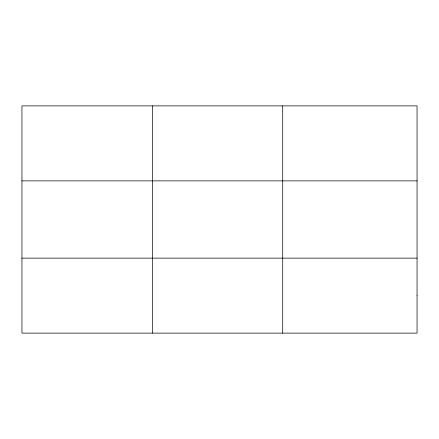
<?xml version="1.0" encoding="UTF-8"?>
<svg xmlns="http://www.w3.org/2000/svg" width="439" height="439" viewBox="0 0 439 439"><rect width="100%" height="100%" fill="white"/><g stroke="black" fill="none" stroke-linecap="round" stroke-linejoin="round"><path stroke-width="0.66" d="M152.333 105.881L152.333 333.119M282.716 105.881L282.716 333.119M21.95 180.868L417.05 180.868M21.95 258.132L417.05 258.132M417.05 295.623L417.05 333.119L21.95 333.119L21.95 105.881L417.05 105.881L417.05 295.623"/></g></svg>
